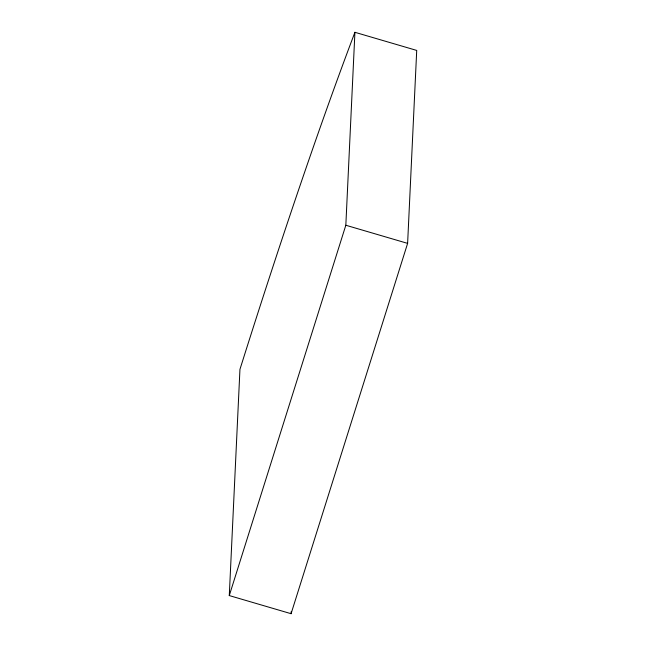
<?xml version="1.0" encoding="UTF-8"?>
<svg xmlns="http://www.w3.org/2000/svg" width="646" height="646" viewBox="0 0 646 646"><rect width="100%" height="100%" fill="white"/><g stroke="black" fill="none" stroke-linecap="round" stroke-linejoin="round"><path stroke-width="0.97" d="M229.282 595.572L239.949 369.35A736.367 50.695 -73.6 0 1 354.92 32.3L416.718 50.428L407.618 243.372L291.08 613.7L229.282 595.572L345.828 225.244L354.92 32.3M291.08 613.7L291.168 611.689M345.828 225.244L407.618 243.372"/></g></svg>
